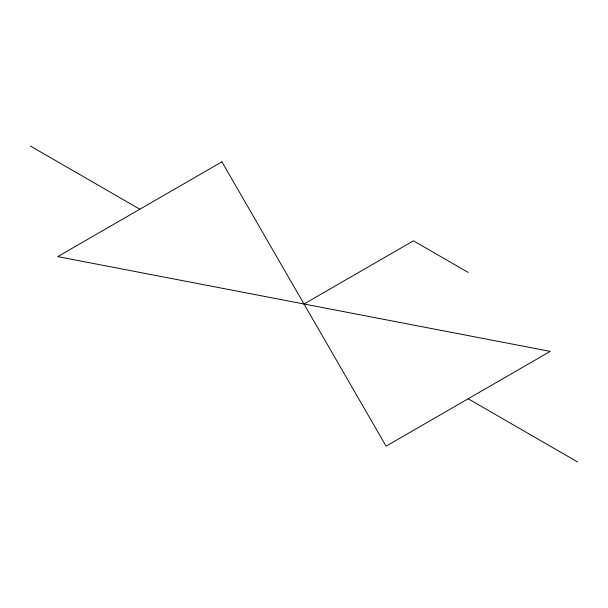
<?xml version="1.0" encoding="UTF-8"?>
<svg xmlns="http://www.w3.org/2000/svg" width="608" height="608" viewBox="0 0 608 608"><rect width="100%" height="100%" fill="white"/><g stroke="black" fill="none" stroke-linecap="round" stroke-linejoin="round"><path stroke-width="0.91" d="M304 304L413.44 240.814L468.16 272.407M30.4 146.042L139.84 209.22M468.16 398.78L577.6 461.958M221.92 161.834L57.76 256.614L550.24 351.386L386.08 446.166L221.92 161.834"/></g></svg>
